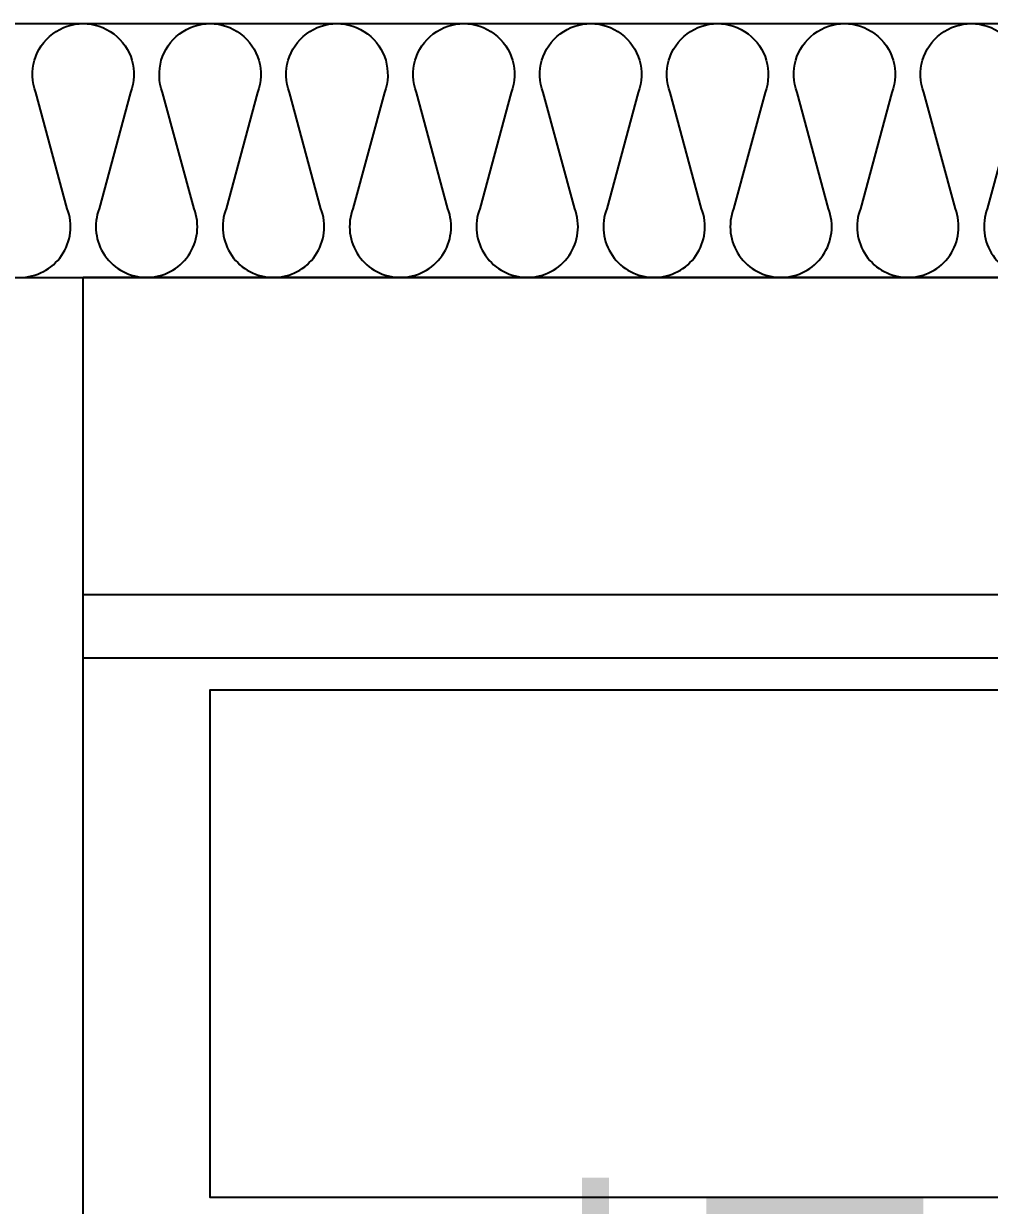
# Model space of a CAD drawing. Header units: millimetres. Extents: x -33000 to 294000, y 0 to 42408.
# Drawn here: x 231172.4 to 231476.9, y 17752.1 to 18124.6 of the extents above; entities that cross this region are included whole.
import ezdxf
from ezdxf.enums import TextEntityAlignment as Align

# ---------------------------------------------------------------- set-up
doc = ezdxf.new("R2010")
doc.units = ezdxf.units.MM
doc.header["$LTSCALE"] = 50
doc.layers.add('arch', color=8, linetype='Continuous')
doc.layers.add('실명', color=9, linetype='Continuous')
doc.styles.add('FORTELINE', font='malgun.ttf')

msp = doc.modelspace()

# ---------------------------------------------------------------- linework, layer by layer
at = {"layer": 'arch', "ltscale": 25}
for p, q in [((228851.21, 18124.6), (237076.21, 18124.6)), ((228761.21, 18044.6), (233501.21, 18044.6)), ((232281.21, 18044.6), (231191.21, 18044.6)), ((231191.21, 17674.6), (231191.21, 18044.6)), ((232161.21, 17944.6), (231191.21, 17944.6)), ((232141.21, 17924.6), (231191.21, 17924.6))]:
    msp.add_line(p, q, dxfattribs=at)
msp.add_lwpolyline([(231171.21, 18044.6, 0.524856), (231186.17, 18066.28), (231176.25, 18102.92, -1.449198), (231206.17, 18102.92), (231196.25, 18066.28, 0.524856), (231211.21, 18044.6, 0.524856), (231226.17, 18066.28), (231216.25, 18102.92, -1.449198), (231246.17, 18102.92), (231236.25, 18066.28, 0.524856), (231251.21, 18044.6, 0.524856), (231266.17, 18066.28), (231256.25, 18102.92, -1.449198), (231286.17, 18102.92), (231276.25, 18066.28, 0.524856), (231291.21, 18044.6, 0.524856), (231306.17, 18066.28), (231296.25, 18102.92, -1.449198), (231326.17, 18102.92), (231316.25, 18066.28, 0.524856), (231331.21, 18044.6, 0.524856), (231346.17, 18066.28), (231336.25, 18102.92, -1.449198), (231366.17, 18102.92), (231356.25, 18066.28, 0.524856), (231371.21, 18044.6, 0.524856), (231386.17, 18066.28), (231376.25, 18102.92, -1.449198), (231406.17, 18102.92), (231396.25, 18066.28, 0.524856), (231411.21, 18044.6, 0.524856), (231426.17, 18066.28), (231416.25, 18102.92, -1.449198), (231446.17, 18102.92), (231436.25, 18066.28, 0.524856), (231451.21, 18044.6, 0.524856), (231466.17, 18066.28), (231456.25, 18102.92, -1.449198), (231486.17, 18102.92), (231476.25, 18066.28, 0.524856), (231491.21, 18044.6, 0.524856)], format="xyb", dxfattribs=at)
msp.add_lwpolyline([(232131.21, 17914.6), (232131.21, 17754.6), (231231.21, 17754.6), (231231.21, 17914.6)], close=True, dxfattribs=at)

# ---------------------------------------------------------------- texts
at = {"layer": '실명', "ltscale": 25, "style": 'FORTELINE', "width": 0.6}
msp.add_text('가족욕실(양변기)', height=125, dxfattribs=at).set_placement((231639.51, 17682.36), align=Align.MIDDLE_CENTER)

doc.saveas('drawing.dxf')
